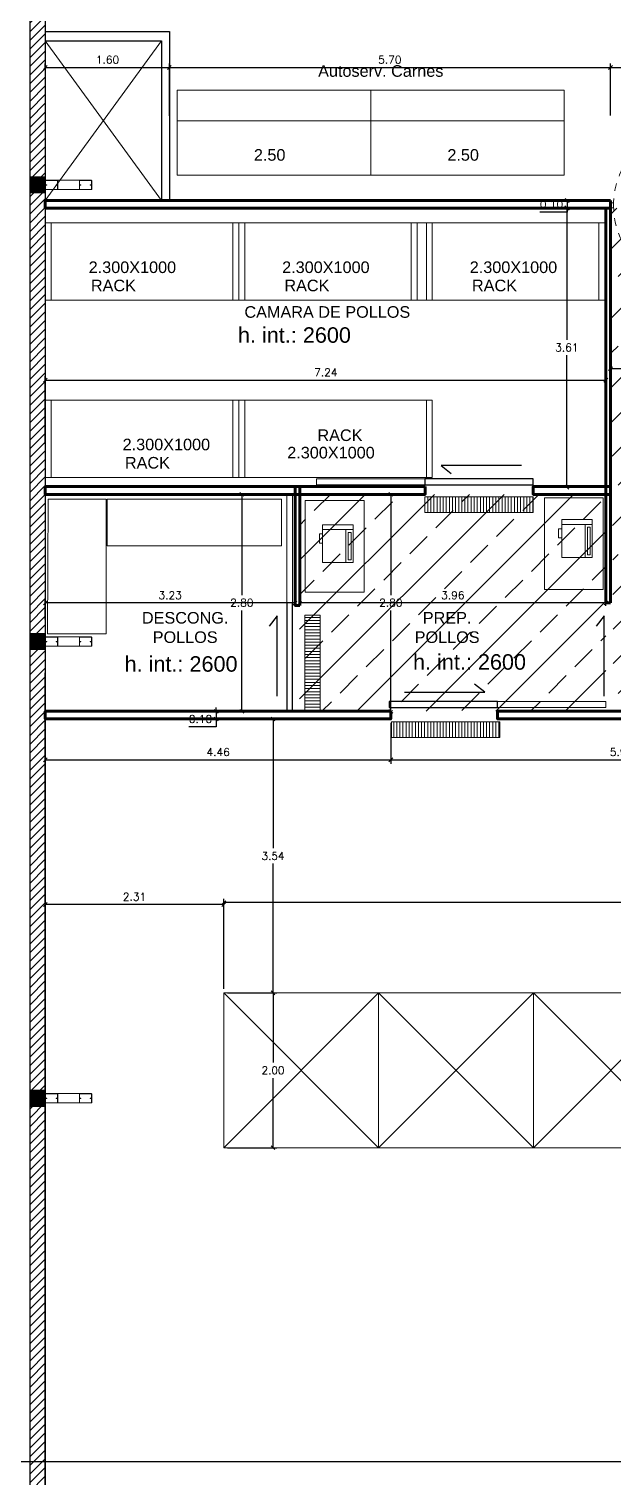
# Model space of a CAD drawing. Header units: inches. Extents: x 2 to 182, y -26 to 193.
# Drawn here: x 11.4 to 18.95, y 18.81 to 37.51 of the extents above; entities that cross this region are included whole.
import ezdxf

# ---------------------------------------------------------------- set-up
doc = ezdxf.new("R2010")
doc.units = ezdxf.units.IN
doc.header["$MEASUREMENT"] = 0
for name, pattern in [('ACAD_ISO10W100', [18, 12, -3, 0, -3]), ('DASH_15', [0.375, 0.25, -0.125]), ('HIDDEN2', [4.7625, 3.175, -1.5875]), ('LÍNEAS_OCULTAS2', [0.1875, 0.125, -0.0625])]:
    doc.linetypes.add(name, pattern=pattern)
for name, color, linetype, lineweight in [('0-EQUIPAMIENTO-LAB', 6, 'Continuous', 9), ('01 eje', 30, 'ACAD_ISO10W100', 9), ('ARQ-CARPINTERIAS', 4, 'Continuous', 9), ('ARQ-REJILLAS', 4, 'Continuous', 5), ('EQUIPAMIENTO-TRASTIENDA', 6, 'Continuous', 9), ('Est-Acero', 4, 'Continuous', 13), ('Est-muro', 7, 'Continuous', 0), ('L COTAS', 1, 'Continuous', 9), ('L EQUIP', 6, 'Continuous', 9), ('L PANELES', 136, 'Continuous', 60), ('L PROYEC', 4, 'HIDDEN2', 9), ('LAVADO MU', 10, 'Continuous', 5)]:
    doc.layers.add(name, color=color, linetype=linetype, lineweight=lineweight)
for name, color, linetype in [('01-COTAS ESTRUCTURA', 9, 'Continuous'), ('COMESTIBLES0-EQUIP-TXT', 3, 'Continuous'), ('L CARPINT', 3, 'Continuous'), ('l muro', 5, 'Continuous'), ('l olumnas', 140, 'Continuous'), ('smr acero', 170, 'Continuous')]:
    doc.layers.add(name, color=color, linetype=linetype)
doc.styles.add('2mm para 1.100', font='ARIAL.TTF')
doc.styles.add('ARIAL', font='ARIAL.TTF')
doc.styles.add('RomanS', font='romans.shx')
doc.styles.get("Standard").update_dxf_attribs({"font": 'ARIAL.TTF'})
doc.styles.add('STYLE10', font='ARIAL.TTF', dxfattribs={"height": 0.2})
doc.dimstyles.new('bases 1-50', dxfattribs={"dimscale": 0.5, "dimtxt": 0.2, "dimasz": 0.1, "dimexe": 0.1, "dimexo": 0.1, "dimgap": 0.1, "dimtad": 1, "dimtih": 1, "dimtoh": 1, "dimzin": 1, "dimdsep": 46, "dimtxsty": 'RomanS', "dimblk": 'OBLIQUE', "dimcen": 0.1, "dimclrd": 256, "dimclre": 256, "dimclrt": 256, "dimadec": 0, "dimazin": 0, "dimtfac": 1, "dimtmove": 0, "dimatfit": 3, "dimfxl": 0, "dimarcsym": 0})
doc.dimstyles.new('cotas 1.100', dxfattribs={"dimscale": 2, "dimtxt": 0.2, "dimasz": 0.1, "dimexe": 0.1, "dimexo": 0.05, "dimgap": 0.05, "dimtad": 0, "dimzin": 0, "dimdsep": 46, "dimtxsty": '2mm para 1.100', "dimblk": 'OBLIQUE', "dimcen": 0.09, "dimclrd": 256, "dimclre": 256, "dimclrt": 256, "dimaunit": 1, "dimadec": 3, "dimazin": 0, "dimtfac": 1, "dimtofl": 0, "dimtmove": 2, "dimatfit": 3, "dimfxl": 0, "dimtolj": 1, "dimtzin": 0, "dimlwd": -1, "dimlwe": -1, "dimarcsym": 0})

# ---------------------------------------------------------------- blocks, each defined once
blk = doc.blocks.new('terreno1')
at = {"layer": '01 eje', "ltscale": 0.05}
blk.add_line((2858.813, 860.328), (2858.813, 730.799), dxfattribs=at)
blk = doc.blocks.new('_Oblique')
at = {"color": 0, "linetype": 'ByBlock', "lineweight": -2}
blk.add_line((-0.5, -0.5), (0.5, 0.5), dxfattribs=at)
blk = doc.blocks.new('*D113')
at = {"layer": 'Defpoints', "color": 0}
for p in [(10.786, 133.315), (11.616, 133.314), (11.416, 8.495)]:
    blk.add_point(p, dxfattribs=at)
at = {"layer": 'L COTAS'}
for p, q in [((11.516, 133.314), (10.586, 133.316)), ((10.786, 133.315), (10.688, 71.815)), ((10.586, 8.496), (10.685, 69.996)), ((11.316, 8.495), (10.386, 8.496))]:
    blk.add_line(p, q, dxfattribs=at)
at = {"layer": 'L COTAS', "xscale": 0.2, "yscale": 0.2, "zscale": 0.2}
for p, rotation in [((10.786, 133.315), 89.90828215739022), ((10.586, 8.496), 269.9082821573902)]:
    blk.add_blockref('_Oblique', p, dxfattribs=dict(at, rotation=rotation))
at = {"layer": 'L COTAS', "insert": (10.686, 70.906), "char_height": 0.4, "attachment_point": 5, "rotation": 89.9083, "style": '2mm para 1.100'}
blk.add_mtext('\\A1;124.82', dxfattribs=at)
blk = doc.blocks.new('*D78')
at = {"layer": 'Defpoints', "color": 0}
for p in [(17.974, 35.203), (18.355, 31.596), (18.355, 31.596)]:
    blk.add_point(p, dxfattribs=at)
at = {"layer": 'L COTAS', "lineweight": -2}
for p, q in [((18.024, 35.203), (18.405, 35.203)), ((18.355, 35.203), (18.355, 33.499)), ((18.355, 31.596), (18.355, 33.299))]:
    blk.add_line(p, q, dxfattribs=at)
at = {"layer": 'L COTAS', "lineweight": -2, "xscale": 0.05, "yscale": 0.05, "zscale": 0.05}
for p, rotation in [((18.355, 35.203), 90), ((18.355, 31.596), 270)]:
    blk.add_blockref('_Oblique', p, dxfattribs=dict(at, rotation=rotation))
at = {"layer": 'L COTAS', "insert": (18.355, 33.399), "char_height": 0.1, "attachment_point": 5, "style": 'RomanS'}
blk.add_mtext('3.61', dxfattribs=at)
blk = doc.blocks.new('RACKS 250')
for p, q in [((-1.05, -2.5), (-1.05, 0)), ((-1.05, 0), (-0.05, 0)), ((-0.05, 0), (-0.05, -2.5)), ((-1.05, -0.0762), (-0.05, -0.0762)), ((-1.05, -2.4238), (-0.05, -2.4238)), ((-0.05, -2.5), (-1.05, -2.5))]:
    blk.add_line(p, q)
blk = doc.blocks.new('*D386')
at = {"layer": 'Defpoints', "color": 0}
for p in [(18.859, 32.977), (11.616, 32.106), (18.859, 32.106)]:
    blk.add_point(p, dxfattribs=at)
at = {"layer": 'L COTAS', "lineweight": -2}
for p, q in [((11.616, 32.156), (11.616, 33.027)), ((11.616, 32.977), (18.859, 32.977)), ((18.859, 32.156), (18.859, 33.027))]:
    blk.add_line(p, q, dxfattribs=at)
at = {"layer": 'L COTAS', "lineweight": -2, "xscale": 0.05, "yscale": 0.05, "zscale": 0.05, "rotation": 180}
blk.add_blockref('_Oblique', (11.616, 32.977), dxfattribs=at)
at = {"layer": 'L COTAS', "lineweight": -2, "xscale": 0.05, "yscale": 0.05, "zscale": 0.05}
blk.add_blockref('_Oblique', (18.859, 32.977), dxfattribs=at)
at = {"layer": 'L COTAS', "insert": (15.241, 33.077), "char_height": 0.1, "attachment_point": 5, "style": 'RomanS'}
blk.add_mtext('7.24', dxfattribs=at)
blk = doc.blocks.new('PUERTA')
for p, q in [((0.04, 0), (0.834, 0.785)), ((0.04, 0), (0.834, 0.785)), ((0, -0.035), (0, 0.035)), ((0, 0.035), (0.04, 0.035)), ((0.04, 0.035), (0.04, -0.035)), ((0.04, -0.035), (0.075, 0)), ((0.075, 0), (0.85, -0.774)), ((1.16, -0.035), (1.16, 0.035)), ((1.16, 0.035), (1.2, 0.035)), ((1.2, 0.035), (1.2, -0.035)), ((0.04, -0.035), (0, -0.035)), ((0.04, -0.035), (0.814, -0.81)), ((1.2, -0.035), (1.16, -0.035)), ((0.85, -0.774), (0.814, -0.81))]:
    blk.add_line(p, q)
blk.add_circle((0.04, 0), 0.0196)
at = {"linetype": 'DASH_15', "ltscale": 0.2}
for centre, radius, start, end in [((0.04, -0.005), 1.12, 359.6736, 92.0467), ((0.014, 0.011), 1.146, 269.3146, 359.1608)]:
    blk.add_arc(centre, radius, start, end, dxfattribs=at)
blk = doc.blocks.new('*D73')
at = {"layer": 'Defpoints', "color": 0}
for p in [(14.903, 30.099), (14.903, 30.067), (18.86, 30.013)]:
    blk.add_point(p, dxfattribs=at)
at = {"layer": 'L COTAS', "lineweight": -2}
for p, q in [((14.903, 30.117), (14.903, 30.149)), ((18.86, 30.063), (18.86, 30.149)), ((18.86, 30.099), (14.903, 30.099))]:
    blk.add_line(p, q, dxfattribs=at)
at = {"layer": 'L COTAS', "lineweight": -2, "xscale": 0.05, "yscale": 0.05, "zscale": 0.05, "rotation": 180}
blk.add_blockref('_Oblique', (14.903, 30.099), dxfattribs=at)
at = {"layer": 'L COTAS', "lineweight": -2, "xscale": 0.05, "yscale": 0.05, "zscale": 0.05}
blk.add_blockref('_Oblique', (18.86, 30.099), dxfattribs=at)
at = {"layer": 'L COTAS', "insert": (16.882, 30.199), "char_height": 0.1, "attachment_point": 5, "style": 'RomanS'}
blk.add_mtext('3.96', dxfattribs=at)
blk = doc.blocks.new('*D397')
at = {"layer": 'Defpoints', "color": 0}
for p in [(11.616, 30.099), (14.843, 30.067), (11.616, 29.837)]:
    blk.add_point(p, dxfattribs=at)
at = {"layer": 'L COTAS', "lineweight": -2}
for p, q in [((11.616, 29.887), (11.616, 30.149)), ((14.843, 30.117), (14.843, 30.149)), ((14.843, 30.099), (11.616, 30.099))]:
    blk.add_line(p, q, dxfattribs=at)
at = {"layer": 'L COTAS', "lineweight": -2, "xscale": 0.05, "yscale": 0.05, "zscale": 0.05, "rotation": 180}
blk.add_blockref('_Oblique', (11.616, 30.099), dxfattribs=at)
at = {"layer": 'L COTAS', "lineweight": -2, "xscale": 0.05, "yscale": 0.05, "zscale": 0.05}
blk.add_blockref('_Oblique', (14.843, 30.099), dxfattribs=at)
at = {"layer": 'L COTAS', "insert": (13.23, 30.199), "char_height": 0.1, "attachment_point": 5, "style": 'RomanS'}
blk.add_mtext('3.23', dxfattribs=at)
blk = doc.blocks.new('*D74')
at = {"layer": 'Defpoints', "color": 0}
for p in [(16.08, 31.502), (16.522, 31.502), (16.08, 28.699)]:
    blk.add_point(p, dxfattribs=at)
at = {"layer": 'L COTAS', "lineweight": -2}
for p, q in [((16.472, 31.502), (16.03, 31.502)), ((16.08, 31.502), (16.08, 30.201)), ((16.08, 28.699), (16.08, 30.001))]:
    blk.add_line(p, q, dxfattribs=at)
at = {"layer": 'L COTAS', "lineweight": -2, "xscale": 0.05, "yscale": 0.05, "zscale": 0.05}
for p, rotation in [((16.08, 31.502), 90), ((16.08, 28.699), 270)]:
    blk.add_blockref('_Oblique', p, dxfattribs=dict(at, rotation=rotation))
at = {"layer": 'L COTAS', "insert": (16.08, 30.101), "char_height": 0.1, "attachment_point": 5, "style": 'RomanS'}
blk.add_mtext('2.80', dxfattribs=at)
blk = doc.blocks.new('LJ-PLANTA BASE(XREF)$0$SE-COME$0$LR-COME$0$B26')
for p, q in [((-0.182, -0.394), (-0.182, 0)), ((-0.182, -0.092), (0.245, -0.092))]:
    blk.add_line(p, q)
for points in [[(0.245, -0.394), (0.245, 0), (-0.245, 0), (-0.245, -0.394)], [(0.21, -0.063), (0.21, -0.025), (-0.146, -0.025), (-0.146, -0.063)], [(-0.008, -0.434), (-0.008, -0.394), (-0.125, -0.394), (-0.125, -0.434)]]:
    blk.add_lwpolyline(points, close=True)
blk = doc.blocks.new('*D399')
at = {"layer": 'Defpoints', "color": 0}
for p in [(18.919, 33.14), (23.459, 33.14), (23.459, 33.126)]:
    blk.add_point(p, dxfattribs=at)
at = {"layer": 'L COTAS', "lineweight": -2}
for p, q in [((18.919, 33.126), (23.459, 33.126)), ((18.919, 33.09), (18.919, 33.076)), ((23.459, 33.09), (23.459, 33.076))]:
    blk.add_line(p, q, dxfattribs=at)
at = {"layer": 'L COTAS', "lineweight": -2, "xscale": 0.05, "yscale": 0.05, "zscale": 0.05, "rotation": 180}
blk.add_blockref('_Oblique', (18.919, 33.126), dxfattribs=at)
at = {"layer": 'L COTAS', "lineweight": -2, "xscale": 0.05, "yscale": 0.05, "zscale": 0.05}
blk.add_blockref('_Oblique', (23.459, 33.126), dxfattribs=at)
at = {"layer": 'L COTAS', "insert": (21.189, 33.226), "char_height": 0.1, "attachment_point": 5, "style": 'RomanS'}
blk.add_mtext('4.54', dxfattribs=at)
blk = doc.blocks.new('*D76')
at = {"layer": 'Defpoints', "color": 0}
for p in [(18.358, 35.299), (18.358, 35.199), (18.358, 35.199)]:
    blk.add_point(p, dxfattribs=at)
at = {"layer": 'L COTAS', "lineweight": -2}
for p, q in [((18.358, 35.299), (18.358, 35.199)), ((18.358, 35.199), (18.358, 35.149)), ((18.358, 35.149), (18.004, 35.149))]:
    blk.add_line(p, q, dxfattribs=at)
at = {"layer": 'L COTAS', "lineweight": -2, "xscale": 0.05, "yscale": 0.05, "zscale": 0.05}
for p, rotation in [((18.358, 35.299), 90), ((18.358, 35.199), 270)]:
    blk.add_blockref('_Oblique', p, dxfattribs=dict(at, rotation=rotation))
at = {"layer": 'L COTAS', "insert": (18.156, 35.249), "char_height": 0.1, "attachment_point": 5, "style": 'RomanS'}
blk.add_mtext('0.10', dxfattribs=at)
blk = doc.blocks.new('*D401')
at = {"layer": 'Defpoints', "color": 0}
for p in [(16.08, 28.699), (13.823, 28.6), (13.823, 28.6)]:
    blk.add_point(p, dxfattribs=at)
at = {"layer": 'L COTAS', "lineweight": -2}
for p, q in [((16.03, 28.699), (13.773, 28.699)), ((13.823, 28.699), (13.823, 28.749)), ((13.823, 28.699), (13.823, 28.6)), ((13.823, 28.5), (13.469, 28.5)), ((13.823, 28.6), (13.823, 28.5))]:
    blk.add_line(p, q, dxfattribs=at)
at = {"layer": 'L COTAS', "lineweight": -2, "xscale": 0.05, "yscale": 0.05, "zscale": 0.05}
for p, rotation in [((13.823, 28.699), 270), ((13.823, 28.6), 90)]:
    blk.add_blockref('_Oblique', p, dxfattribs=dict(at, rotation=rotation))
at = {"layer": 'L COTAS', "insert": (13.621, 28.6), "char_height": 0.1, "attachment_point": 5, "style": 'RomanS'}
blk.add_mtext('0.10', dxfattribs=at)
blk = doc.blocks.new('base1')
at = {"layer": 'smr acero'}
h = blk.add_hatch(color=256, dxfattribs=at)
h.dxf.hatch_style = 1
h.paths.add_polyline_path([(4862.665, 1040.797), (4862.665, 1040.597), (4862.465, 1040.597), (4862.465, 1040.797)])
at = {"layer": 'Est-Acero'}
for points in [[(4862.819, 1040.757), (4862.671, 1040.757, 0.414214), (4862.665, 1040.751), (4862.665, 1040.703, 0.414214), (4862.671, 1040.697), (4862.685, 1040.697), (4862.685, 1040.699), (4862.673, 1040.699, -0.414214), (4862.667, 1040.705), (4862.667, 1040.749, -0.414214), (4862.673, 1040.755), (4862.817, 1040.755, -0.414214), (4862.823, 1040.749), (4862.823, 1040.705, -0.414214), (4862.817, 1040.699), (4862.805, 1040.699), (4862.805, 1040.697), (4862.819, 1040.697, 0.414214), (4862.825, 1040.703), (4862.825, 1040.751, 0.414214)], [(4862.819, 1040.637), (4862.671, 1040.637, -0.414214), (4862.665, 1040.643), (4862.665, 1040.691, -0.414214), (4862.671, 1040.697), (4862.685, 1040.697), (4862.685, 1040.695), (4862.673, 1040.695, 0.414214), (4862.667, 1040.689), (4862.667, 1040.645, 0.414214), (4862.673, 1040.639), (4862.817, 1040.639, 0.414214), (4862.823, 1040.645), (4862.823, 1040.689, 0.414214), (4862.817, 1040.695), (4862.805, 1040.695), (4862.805, 1040.697), (4862.819, 1040.697, -0.414214), (4862.825, 1040.691), (4862.825, 1040.643, -0.414214)], [(4863.111, 1040.757), (4863.259, 1040.757, -0.414214), (4863.265, 1040.751), (4863.265, 1040.703, -0.414214), (4863.259, 1040.697), (4863.245, 1040.697), (4863.245, 1040.699), (4863.257, 1040.699, 0.414214), (4863.263, 1040.705), (4863.263, 1040.749, 0.414214), (4863.257, 1040.755), (4863.113, 1040.755, 0.414214), (4863.107, 1040.749), (4863.107, 1040.705, 0.414214), (4863.113, 1040.699), (4863.125, 1040.699), (4863.125, 1040.697), (4863.111, 1040.697, -0.414214), (4863.105, 1040.703), (4863.105, 1040.751, -0.414214)], [(4863.111, 1040.637), (4863.259, 1040.637, 0.414214), (4863.265, 1040.643), (4863.265, 1040.691, 0.414214), (4863.259, 1040.697), (4863.245, 1040.697), (4863.245, 1040.695), (4863.257, 1040.695, -0.414214), (4863.263, 1040.689), (4863.263, 1040.645, -0.414214), (4863.257, 1040.639), (4863.113, 1040.639, -0.414214), (4863.107, 1040.645), (4863.107, 1040.689, -0.414214), (4863.113, 1040.695), (4863.125, 1040.695), (4863.125, 1040.697), (4863.111, 1040.697, 0.414214), (4863.105, 1040.691), (4863.105, 1040.643, 0.414214)]]:
    blk.add_lwpolyline(points, format="xyb", close=True, dxfattribs=at)
at = {"layer": 'Est-muro'}
for p, q in [((4863.111, 1040.757), (4862.809, 1040.757)), ((4863.111, 1040.637), (4862.809, 1040.637))]:
    blk.add_line(p, q, dxfattribs=at)
at = {"layer": 'l olumnas'}
blk.add_lwpolyline([(4862.465, 1040.597), (4862.665, 1040.597), (4862.665, 1040.797), (4862.465, 1040.797)], close=True, dxfattribs=at)
blk = doc.blocks.new('*D77')
at = {"layer": 'Defpoints', "color": 0}
for p in [(18.919, 37.016), (13.219, 36.343), (18.919, 36.344)]:
    blk.add_point(p, dxfattribs=at)
at = {"layer": 'L COTAS', "lineweight": -2}
for p, q in [((13.219, 36.393), (13.219, 37.066)), ((18.919, 36.394), (18.919, 37.066)), ((13.219, 37.016), (18.919, 37.016))]:
    blk.add_line(p, q, dxfattribs=at)
at = {"layer": 'L COTAS', "lineweight": -2, "xscale": 0.05, "yscale": 0.05, "zscale": 0.05, "rotation": 180}
blk.add_blockref('_Oblique', (13.219, 37.016), dxfattribs=at)
at = {"layer": 'L COTAS', "lineweight": -2, "xscale": 0.05, "yscale": 0.05, "zscale": 0.05}
blk.add_blockref('_Oblique', (18.919, 37.016), dxfattribs=at)
at = {"layer": 'L COTAS', "insert": (16.069, 37.116), "char_height": 0.1, "attachment_point": 5, "style": 'RomanS'}
blk.add_mtext('5.70', dxfattribs=at)
blk = doc.blocks.new('*D55')
at = {"layer": 'Defpoints', "color": 0}
for p in [(14.117, 28.6), (13.922, 25.062), (14.558, 25.062)]:
    blk.add_point(p, dxfattribs=at)
at = {"layer": 'L COTAS', "lineweight": -2}
for p, q in [((14.167, 28.6), (14.608, 28.6)), ((14.558, 28.6), (14.558, 26.931)), ((14.558, 25.062), (14.558, 26.731)), ((13.972, 25.062), (14.608, 25.062))]:
    blk.add_line(p, q, dxfattribs=at)
at = {"layer": 'L COTAS', "lineweight": -2, "xscale": 0.05, "yscale": 0.05, "zscale": 0.05}
for p, rotation in [((14.558, 28.6), 90), ((14.558, 25.062), 270)]:
    blk.add_blockref('_Oblique', p, dxfattribs=dict(at, rotation=rotation))
at = {"layer": 'L COTAS', "insert": (14.558, 26.831), "char_height": 0.1, "attachment_point": 5, "style": 'RomanS'}
blk.add_mtext('3.54', dxfattribs=at)
blk = doc.blocks.new('*D56')
at = {"layer": 'Defpoints', "color": 0}
for p in [(13.922, 25.062), (13.922, 23.062), (14.558, 23.062)]:
    blk.add_point(p, dxfattribs=at)
at = {"layer": 'L COTAS', "lineweight": -2}
for p, q in [((13.972, 25.062), (14.608, 25.062)), ((14.558, 25.062), (14.558, 24.162)), ((14.558, 23.062), (14.558, 23.962)), ((13.972, 23.062), (14.608, 23.062))]:
    blk.add_line(p, q, dxfattribs=at)
at = {"layer": 'L COTAS', "lineweight": -2, "xscale": 0.05, "yscale": 0.05, "zscale": 0.05}
for p, rotation in [((14.558, 25.062), 90), ((14.558, 23.062), 270)]:
    blk.add_blockref('_Oblique', p, dxfattribs=dict(at, rotation=rotation))
at = {"layer": 'L COTAS', "insert": (14.558, 24.062), "char_height": 0.1, "attachment_point": 5, "style": 'RomanS'}
blk.add_mtext('2.00', dxfattribs=at)
blk = doc.blocks.new('*D57')
at = {"layer": 'Defpoints', "color": 0}
for p in [(20.028, 37.016), (18.919, 36.458), (20.028, 36.458)]:
    blk.add_point(p, dxfattribs=at)
at = {"layer": 'L COTAS', "lineweight": -2}
for p, q in [((18.919, 36.508), (18.919, 37.066)), ((20.028, 36.508), (20.028, 37.066)), ((18.919, 37.016), (20.028, 37.016))]:
    blk.add_line(p, q, dxfattribs=at)
at = {"layer": 'L COTAS', "lineweight": -2, "xscale": 0.05, "yscale": 0.05, "zscale": 0.05, "rotation": 180}
blk.add_blockref('_Oblique', (18.919, 37.016), dxfattribs=at)
at = {"layer": 'L COTAS', "lineweight": -2, "xscale": 0.05, "yscale": 0.05, "zscale": 0.05}
blk.add_blockref('_Oblique', (20.028, 37.016), dxfattribs=at)
at = {"layer": 'L COTAS', "insert": (19.474, 37.116), "char_height": 0.1, "attachment_point": 5, "style": 'RomanS'}
blk.add_mtext('1.11', dxfattribs=at)
blk = doc.blocks.new('*D365')
at = {"layer": 'Defpoints', "color": 0}
for p in [(11.616, 28.6), (16.08, 28.6), (16.08, 28.072)]:
    blk.add_point(p, dxfattribs=at)
at = {"layer": 'L COTAS', "lineweight": -2}
for p, q in [((11.616, 28.55), (11.616, 28.022)), ((16.08, 28.55), (16.08, 28.022)), ((11.616, 28.072), (16.08, 28.072))]:
    blk.add_line(p, q, dxfattribs=at)
at = {"layer": 'L COTAS', "lineweight": -2, "xscale": 0.05, "yscale": 0.05, "zscale": 0.05, "rotation": 180}
blk.add_blockref('_Oblique', (11.616, 28.072), dxfattribs=at)
at = {"layer": 'L COTAS', "lineweight": -2, "xscale": 0.05, "yscale": 0.05, "zscale": 0.05}
blk.add_blockref('_Oblique', (16.08, 28.072), dxfattribs=at)
at = {"layer": 'L COTAS', "insert": (13.848, 28.172), "char_height": 0.1, "attachment_point": 5, "style": 'RomanS'}
blk.add_mtext('4.46', dxfattribs=at)
blk = doc.blocks.new('*D366')
at = {"layer": 'Defpoints', "color": 0}
for p in [(16.08, 28.6), (22.043, 28.6), (22.043, 28.072)]:
    blk.add_point(p, dxfattribs=at)
at = {"layer": 'L COTAS', "lineweight": -2}
for p, q in [((16.08, 28.55), (16.08, 28.022)), ((22.043, 28.55), (22.043, 28.022)), ((16.08, 28.072), (22.043, 28.072))]:
    blk.add_line(p, q, dxfattribs=at)
at = {"layer": 'L COTAS', "lineweight": -2, "xscale": 0.05, "yscale": 0.05, "zscale": 0.05, "rotation": 180}
blk.add_blockref('_Oblique', (16.08, 28.072), dxfattribs=at)
at = {"layer": 'L COTAS', "lineweight": -2, "xscale": 0.05, "yscale": 0.05, "zscale": 0.05}
blk.add_blockref('_Oblique', (22.043, 28.072), dxfattribs=at)
at = {"layer": 'L COTAS', "insert": (19.061, 28.172), "char_height": 0.1, "attachment_point": 5, "style": 'RomanS'}
blk.add_mtext('5.96', dxfattribs=at)
blk = doc.blocks.new('*D65')
at = {"layer": 'Defpoints', "color": 0}
for p in [(13.922, 26.228), (13.922, 25.062), (27.922, 25.062)]:
    blk.add_point(p, dxfattribs=at)
at = {"layer": 'L COTAS', "lineweight": -2}
for p, q in [((13.922, 25.112), (13.922, 26.278)), ((27.922, 26.228), (13.922, 26.228)), ((27.922, 25.112), (27.922, 26.278))]:
    blk.add_line(p, q, dxfattribs=at)
at = {"layer": 'L COTAS', "lineweight": -2, "xscale": 0.05, "yscale": 0.05, "zscale": 0.05, "rotation": 180}
blk.add_blockref('_Oblique', (13.922, 26.228), dxfattribs=at)
at = {"layer": 'L COTAS', "lineweight": -2, "xscale": 0.05, "yscale": 0.05, "zscale": 0.05}
blk.add_blockref('_Oblique', (27.922, 26.228), dxfattribs=at)
at = {"layer": 'L COTAS', "insert": (20.922, 26.328), "char_height": 0.1, "attachment_point": 5, "style": 'RomanS'}
blk.add_mtext('14.00', dxfattribs=at)
blk = doc.blocks.new('*D378')
at = {"layer": 'Defpoints', "color": 0}
for p in [(11.616, 26.203), (11.616, 25.062), (13.922, 25.062)]:
    blk.add_point(p, dxfattribs=at)
at = {"layer": 'L COTAS', "lineweight": -2}
for p, q in [((11.616, 25.112), (11.616, 26.253)), ((13.922, 26.203), (11.616, 26.203)), ((13.922, 25.112), (13.922, 26.253))]:
    blk.add_line(p, q, dxfattribs=at)
at = {"layer": 'L COTAS', "lineweight": -2, "xscale": 0.05, "yscale": 0.05, "zscale": 0.05, "rotation": 180}
blk.add_blockref('_Oblique', (11.616, 26.203), dxfattribs=at)
at = {"layer": 'L COTAS', "lineweight": -2, "xscale": 0.05, "yscale": 0.05, "zscale": 0.05}
blk.add_blockref('_Oblique', (13.922, 26.203), dxfattribs=at)
at = {"layer": 'L COTAS', "insert": (12.769, 26.303), "char_height": 0.1, "attachment_point": 5, "style": 'RomanS'}
blk.add_mtext('2.31', dxfattribs=at)
blk = doc.blocks.new('*D66')
at = {"layer": 'Defpoints', "color": 0}
for p in [(11.616, 36.944), (13.219, 37.016), (13.219, 37.016)]:
    blk.add_point(p, dxfattribs=at)
at = {"layer": 'L COTAS', "lineweight": -2}
for p, q in [((11.616, 36.994), (11.616, 37.066)), ((13.219, 37.066), (13.219, 37.066)), ((11.616, 37.016), (13.219, 37.016))]:
    blk.add_line(p, q, dxfattribs=at)
at = {"layer": 'L COTAS', "lineweight": -2, "xscale": 0.05, "yscale": 0.05, "zscale": 0.05, "rotation": 180}
blk.add_blockref('_Oblique', (11.616, 37.016), dxfattribs=at)
at = {"layer": 'L COTAS', "lineweight": -2, "xscale": 0.05, "yscale": 0.05, "zscale": 0.05}
blk.add_blockref('_Oblique', (13.219, 37.016), dxfattribs=at)
at = {"layer": 'L COTAS', "insert": (12.418, 37.116), "char_height": 0.1, "attachment_point": 5, "style": 'RomanS'}
blk.add_mtext('1.60', dxfattribs=at)
blk = doc.blocks.new('*D380')
at = {"layer": 'Defpoints', "color": 0}
for p in [(14.069, 31.502), (14.069, 28.699), (14.154, 28.699)]:
    blk.add_point(p, dxfattribs=at)
at = {"layer": 'L COTAS', "lineweight": -2}
for p, q in [((14.119, 31.502), (14.204, 31.502)), ((14.154, 31.502), (14.154, 30.201)), ((14.154, 28.699), (14.154, 30.001)), ((14.119, 28.699), (14.204, 28.699))]:
    blk.add_line(p, q, dxfattribs=at)
at = {"layer": 'L COTAS', "lineweight": -2, "xscale": 0.05, "yscale": 0.05, "zscale": 0.05}
for p, rotation in [((14.154, 31.502), 90), ((14.154, 28.699), 270)]:
    blk.add_blockref('_Oblique', p, dxfattribs=dict(at, rotation=rotation))
at = {"layer": 'L COTAS', "insert": (14.154, 30.101), "char_height": 0.1, "attachment_point": 5, "style": 'RomanS'}
blk.add_mtext('2.80', dxfattribs=at)

msp = doc.modelspace()

# ---------------------------------------------------------------- hatches: boundary and pattern name
at = {"layer": 'ARQ-REJILLAS'}
h = msp.add_hatch(dxfattribs=at)
h.set_pattern_fill('_USER', color=256, scale=0.04, angle=450, style=0, pattern_type=0)
h.set_pattern_definition([(90, (-3375.562842, -720.93855), (-0.04, 1e-17), [])])
h.paths.add_polyline_path([(17.921, 31.469), (17.921, 31.269), (16.521, 31.269), (16.521, 31.469)])
h = msp.add_hatch(dxfattribs=at)
h.set_pattern_fill('_USER', color=256, scale=0.04, angle=540, style=0, pattern_type=0)
h.set_pattern_definition([(180, (-3383.175838, -728.84714), (-1e-17, -0.04), [])])
h.paths.add_polyline_path([(15.169, 29.942), (14.969, 29.942), (14.969, 28.699), (15.169, 28.699)])
h = msp.add_hatch(dxfattribs=at)
h.set_pattern_fill('_USER', color=256, scale=0.04, angle=450, style=0, pattern_type=0)
h.set_pattern_definition([(90, (-3353.402666, -723.844745), (-0.04, 1e-17), [])])
h.paths.add_polyline_path([(17.488, 28.563), (17.488, 28.363), (16.088, 28.363), (16.088, 28.563)])
at = {"layer": 'LAVADO MU'}
h = msp.add_hatch(dxfattribs=at)
h.set_pattern_fill('ANSI31', color=256, scale=0.025)
h.set_pattern_definition([(45, (-3456.300645, -737.84776), (-0.0561266008, 0.0561266008), [])])
h.paths.add_polyline_path([(11.616, 48.498), (11.417, 48.498), (11.417, 8.845), (11.616, 8.845)])
h = msp.add_hatch(dxfattribs=at)
h.set_pattern_fill('ANSI33', color=256, scale=0.1, style=0)
h.set_pattern_definition([(45, (-3707.3413, -916.6933), (-0.44901281, 0.44901281), []), (45, (-3706.8923, -916.6933), (-0.44901281, 0.44901281), [0.3175, -0.15875])])
h.paths.add_polyline_path([(18.919, 35.199), (23.459, 35.199), (23.459, 28.7), (18.959, 28.7)])
h = msp.add_hatch(dxfattribs=at)
h.set_pattern_fill('ANSI33', color=256, scale=0.1, style=0)
h.set_pattern_definition([(45, (-3711.9413, -920.39005), (-0.44901281, 0.44901281), []), (45, (-3711.4923, -920.39005), (-0.44901281, 0.44901281), [0.3175, -0.15875])])
h.paths.add_polyline_path([(14.903, 31.502), (18.859, 31.502), (18.859, 28.699), (14.902, 28.699)])

# ---------------------------------------------------------------- linework, layer by layer
msp.add_lwpolyline([(1.948, 44.995), (79.459, 44.995), (79.459, 19.002), (1.948, 19.002)], close=True)
at = {"layer": '0-EQUIPAMIENTO-LAB'}
for points in [[(11.652, 31.439), (11.644, 29.7), (12.404, 29.7), (12.404, 31.439)], [(12.416, 31.439), (14.669, 31.439), (14.669, 30.839), (12.416, 30.839)], [(18.064, 31.458), (18.064, 30.274), (18.824, 30.273), (18.824, 31.458)], [(14.974, 31.423), (14.974, 30.239), (15.734, 30.238), (15.734, 31.423)], [(13.922, 25.062), (15.922, 25.062), (15.922, 23.062), (13.922, 23.062), (15.922, 25.062), (15.922, 23.062), (13.922, 25.062), (13.922, 23.062)], [(15.922, 25.062), (17.922, 25.062), (17.922, 23.062), (15.922, 23.062), (17.922, 25.062), (17.922, 23.062), (15.922, 25.062), (15.922, 23.062)], [(17.922, 25.062), (19.922, 25.062), (19.922, 23.062), (17.922, 23.062), (19.922, 25.062), (19.922, 23.062), (17.922, 25.062), (17.922, 23.062)]]:
    msp.add_lwpolyline(points, close=True, dxfattribs=at)
at = {"layer": 'ARQ-REJILLAS'}
for points in [[(17.921, 31.469), (17.921, 31.269), (16.521, 31.269), (16.521, 31.469)], [(15.169, 29.942), (14.969, 29.942), (14.969, 28.699), (15.169, 28.699)], [(15.169, 29.942), (14.969, 29.942), (14.969, 28.699), (15.169, 28.699)], [(17.488, 28.563), (17.488, 28.363), (16.088, 28.363), (16.088, 28.563)]]:
    msp.add_lwpolyline(points, close=True, dxfattribs=at)
at = {"layer": 'L CARPINT'}
for points in [[(17.768, 31.873), (16.729, 31.873), (16.862, 31.77)], [(14.612, 28.895), (14.612, 29.933), (14.509, 29.8)], [(18.835, 28.895), (18.835, 29.934), (18.732, 29.801)], [(16.256, 28.948), (17.294, 28.948), (17.161, 29.051)]]:
    msp.add_lwpolyline(points, dxfattribs=at)
for points in [[(16.521, 31.701), (16.521, 31.626), (17.921, 31.626), (17.921, 31.701)], [(14.737, 28.699), (14.812, 28.699), (14.812, 30.099), (14.737, 30.099)], [(16.06, 28.824), (16.06, 28.749), (17.46, 28.749), (17.46, 28.824)]]:
    msp.add_lwpolyline(points, close=True, dxfattribs=at)
at = {"layer": 'L COTAS'}
for p, q in [((13.119, 37.36), (11.616, 35.299)), ((11.616, 37.36), (13.119, 35.299))]:
    msp.add_line(p, q, dxfattribs=at)
at = {"layer": 'L EQUIP', "linetype": 'ByBlock', "ltscale": 0.01}
for p, q in [((15.821, 36.725), (13.321, 36.725)), ((13.321, 35.625), (13.321, 36.725)), ((15.821, 35.625), (15.821, 36.725)), ((18.321, 36.725), (15.821, 36.725)), ((15.821, 35.625), (15.821, 36.725)), ((18.321, 35.625), (18.321, 36.725)), ((11.616, 35.35), (11.616, 36.45)), ((13.321, 36.325), (15.821, 36.325)), ((15.821, 36.325), (18.321, 36.325)), ((13.321, 35.625), (15.821, 35.625)), ((15.821, 35.625), (18.321, 35.625))]:
    msp.add_line(p, q, dxfattribs=at)
at = {"layer": 'l muro'}
for p, q in [((11.416, 133.315), (11.416, 8.506)), ((11.616, 133.315), (11.616, 8.506)), ((11.616, 37.48), (13.219, 37.48)), ((13.219, 37.48), (13.219, 35.299)), ((11.616, 37.36), (13.119, 37.36)), ((13.119, 37.36), (13.119, 35.299)), ((11.616, 8.695), (11.616, 29.197))]:
    msp.add_line(p, q, dxfattribs=at)
at = {"layer": 'L PANELES'}
for points in [[(18.919, 35.299), (11.616, 35.299), (11.616, 35.199), (18.919, 35.199)], [(18.919, 30.1), (18.859, 30.1), (18.859, 35.199), (18.919, 35.199)], [(16.522, 31.602), (11.616, 31.602), (11.616, 31.502), (16.522, 31.502)], [(14.903, 30.067), (14.843, 30.067), (14.843, 31.602), (14.903, 31.602)], [(18.919, 31.602), (17.921, 31.602), (17.921, 31.502), (18.919, 31.502)], [(16.08, 28.699), (11.616, 28.699), (11.616, 28.6), (16.08, 28.6)], [(20.615, 28.699), (17.46, 28.699), (17.46, 28.6), (20.615, 28.6)]]:
    msp.add_lwpolyline(points, close=True, dxfattribs=at)
at = {"layer": 'L PROYEC', "linetype": 'LÍNEAS_OCULTAS2', "ltscale": 25}
for points in [[(15.121, 31.701), (15.121, 31.626), (16.521, 31.626), (16.521, 31.701)], [(14.737, 30.099), (14.812, 30.099), (14.812, 31.499), (14.737, 31.499)], [(17.46, 28.824), (17.46, 28.749), (18.86, 28.749), (18.86, 28.824)]]:
    msp.add_lwpolyline(points, close=True, dxfattribs=at)

# ---------------------------------------------------------------- block references
at = {"layer": '0-EQUIPAMIENTO-LAB', "rotation": 89.99999999999999}
for p in [(11.616, 35.059), (14.116, 35.059), (16.345, 35.059), (11.616, 32.769), (14.116, 32.769)]:
    msp.add_blockref('RACKS 250', p, dxfattribs=at)
at = {"layer": '01-COTAS ESTRUCTURA'}
for p in [(-4851.049, -1005.197), (-4851.049, -1011.097), (-4851.049, -1016.997)]:
    msp.add_blockref('base1', p, dxfattribs=at)
at = {"layer": 'ARQ-CARPINTERIAS', "xscale": -0.9239776872284607, "yscale": 0.9239776872284607, "zscale": 0.9239776872284607}
msp.add_blockref('PUERTA', (20.028, 35.234), dxfattribs=at)
at = {"layer": 'EQUIPAMIENTO-TRASTIENDA', "extrusion": (0, 0, -1), "xscale": -1, "zscale": -1, "rotation": 90}
for p in [(-15.593, 30.865), (-18.683, 30.932)]:
    msp.add_blockref('LJ-PLANTA BASE(XREF)$0$SE-COME$0$LR-COME$0$B26', p, dxfattribs=at)
at = {"layer": 'l muro'}
msp.add_blockref('terreno1', (-2847.397, -724.845), dxfattribs=at)

# ---------------------------------------------------------------- texts
at = {"style": 'STYLE10'}
for p in [(14.105, 33.46), (12.64, 29.211), (16.367, 29.237)]:
    msp.add_text('h. int.: 2600', height=0.2, dxfattribs=at).set_placement(p)
at = {"layer": 'COMESTIBLES0-EQUIP-TXT', "style": 'ARIAL'}
for s, p in [('2.300X1000', (12.176, 34.361)), ('2.300X1000', (14.676, 34.361)), ('2.300X1000', (17.1, 34.361)), ('RACK', (12.205, 34.125)), ('RACK', (14.705, 34.125)), ('RACK', (17.129, 34.125)), ('2.300X1000', (12.615, 32.071)), ('RACK', (15.132, 32.191)), ('2.300X1000', (14.742, 31.966)), ('RACK', (12.644, 31.835))]:
    msp.add_text(s, height=0.15, dxfattribs=at).set_placement(p)
at = {"layer": 'COMESTIBLES0-EQUIP-TXT', "char_height": 0.15, "style": 'ARIAL'}
for s, insert, width, attachment_point in [('CAMARA DE POLLOS', (16.331, 33.933), 2.86224, 3), ('DESCONG.\\PPOLLOS', (13.423, 29.982), 1.60952, 2), ('PREP.\\PPOLLOS', (16.808, 29.982), 1.60952, 2)]:
    msp.add_mtext(s, dxfattribs=dict(at, insert=insert, width=width, attachment_point=attachment_point))
at = {"layer": 'L EQUIP', "linetype": 'ByBlock', "ltscale": 0.01, "char_height": 0.15, "width": 6.39684, "attachment_point": 1}
for s, insert in [('Autoserv. Carnes', (15.141, 37.046)), ('2.50', (14.311, 35.962)), ('2.50', (16.811, 35.962))]:
    msp.add_mtext(s, dxfattribs=dict(at, insert=insert))

# ---------------------------------------------------------------- dimensions: what is measured, and where the dimension line sits
at = {"layer": 'L COTAS'}
for p1, p2, distance, dimstyle, override, picture, middle in [((11.416, 8.495), (11.616, 133.314), 0.83, 'cotas 1.100', {"dimfxl": 0.1, "dimarcsym": 1}, '*D113', (10.686, 70.906)), ((27.922, 25.062), (13.922, 25.062), -1.166, 'bases 1-50', {"dimfxl": 0.18, "dimarcsym": 1}, '*D65', (20.922, 26.328))]:
    dim = msp.add_aligned_dim(p1=p1, p2=p2, distance=distance, dimstyle=dimstyle, override=override, dxfattribs=at)
    dim.commit()
    dim.dimension.update_dxf_attribs({"geometry": picture, "text_midpoint": middle})
for base, p1, p2, override, picture, middle in [((13.219, 37.016), (11.616, 36.944), (13.219, 37.016), {"dimfxl": 0.18, "dimarcsym": 1}, '*D66', (12.418, 37.116)), ((18.919, 37.016), (13.219, 36.343), (18.919, 36.344), {"dimfxl": 0.18, "dimarcsym": 1}, '*D77', (16.069, 37.116)), ((20.028, 37.016), (18.919, 36.458), (20.028, 36.458), {"dimfxl": 0.18, "dimarcsym": 1}, '*D57', (19.474, 37.116)), ((23.459, 33.126), (18.919, 33.14), (23.459, 33.14), {"dimfxl": 0.18, "dimarcsym": 1}, '*D399', (21.189, 33.226)), ((16.08, 28.072), (11.616, 28.6), (16.08, 28.6), {"dimfxl": 0.18, "dimarcsym": 1}, '*D365', (13.848, 28.172)), ((22.043, 28.072), (16.08, 28.6), (22.043, 28.6), {"dimtmove": 1, "dimfxl": 0.18, "dimarcsym": 1}, '*D366', (19.061, 28.172)), ((11.616, 26.203), (13.922, 25.062), (11.616, 25.062), {"dimfxl": 0.18, "dimarcsym": 1}, '*D378', (12.769, 26.303))]:
    dim = msp.add_linear_dim(base=base, p1=p1, p2=p2, dimstyle='bases 1-50', override=override, dxfattribs=at)
    dim.commit()
    dim.dimension.update_dxf_attribs({"geometry": picture, "text_midpoint": middle})
for base, p1, p2, angle, picture, middle in [((18.355, 31.596), (17.974, 35.203), (18.355, 31.596), 90, '*D78', (18.355, 33.399)), ((18.358, 35.199), (18.358, 35.299), (18.358, 35.199), 90, '*D76', (18.156, 35.249)), ((14.154, 28.699), (14.069, 31.502), (14.069, 28.699), 90, '*D380', (14.154, 30.101)), ((16.08, 31.502), (16.08, 28.699), (16.522, 31.502), 90, '*D74', (16.08, 30.101)), ((14.558, 25.062), (14.117, 28.6), (13.922, 25.062), 270, '*D55', (14.558, 26.831)), ((14.558, 23.062), (13.922, 25.062), (13.922, 23.062), 270, '*D56', (14.558, 24.062))]:
    dim = msp.add_linear_dim(base=base, p1=p1, p2=p2, angle=angle, dimstyle='bases 1-50', dxfattribs=at)
    dim.commit()
    dim.dimension.update_dxf_attribs({"geometry": picture, "text_midpoint": middle})
dim = msp.add_linear_dim(base=(18.859, 32.977), p1=(11.616, 32.106), p2=(18.859, 32.106), dimstyle='bases 1-50', dxfattribs=at)
dim.commit()
dim.dimension.update_dxf_attribs({"geometry": '*D386', "text_midpoint": (15.241, 32.977), "dimtype": 160})
for base, p1, p2, picture, middle in [((11.616, 30.099), (14.843, 30.067), (11.616, 29.837), '*D397', (13.23, 30.199)), ((14.903, 30.099), (18.86, 30.013), (14.903, 30.067), '*D73', (16.882, 30.199))]:
    dim = msp.add_linear_dim(base=base, p1=p1, p2=p2, dimstyle='bases 1-50', dxfattribs=at)
    dim.commit()
    dim.dimension.update_dxf_attribs({"geometry": picture, "text_midpoint": middle})
dim = msp.add_linear_dim(base=(13.823, 28.6), p1=(16.08, 28.699), p2=(13.823, 28.6), angle=90, dimstyle='bases 1-50', override={"dimfxl": 0.18, "dimarcsym": 1}, dxfattribs=at)
dim.commit()
dim.dimension.update_dxf_attribs({"geometry": '*D401', "text_midpoint": (13.621, 28.6)})

doc.saveas('drawing.dxf')
